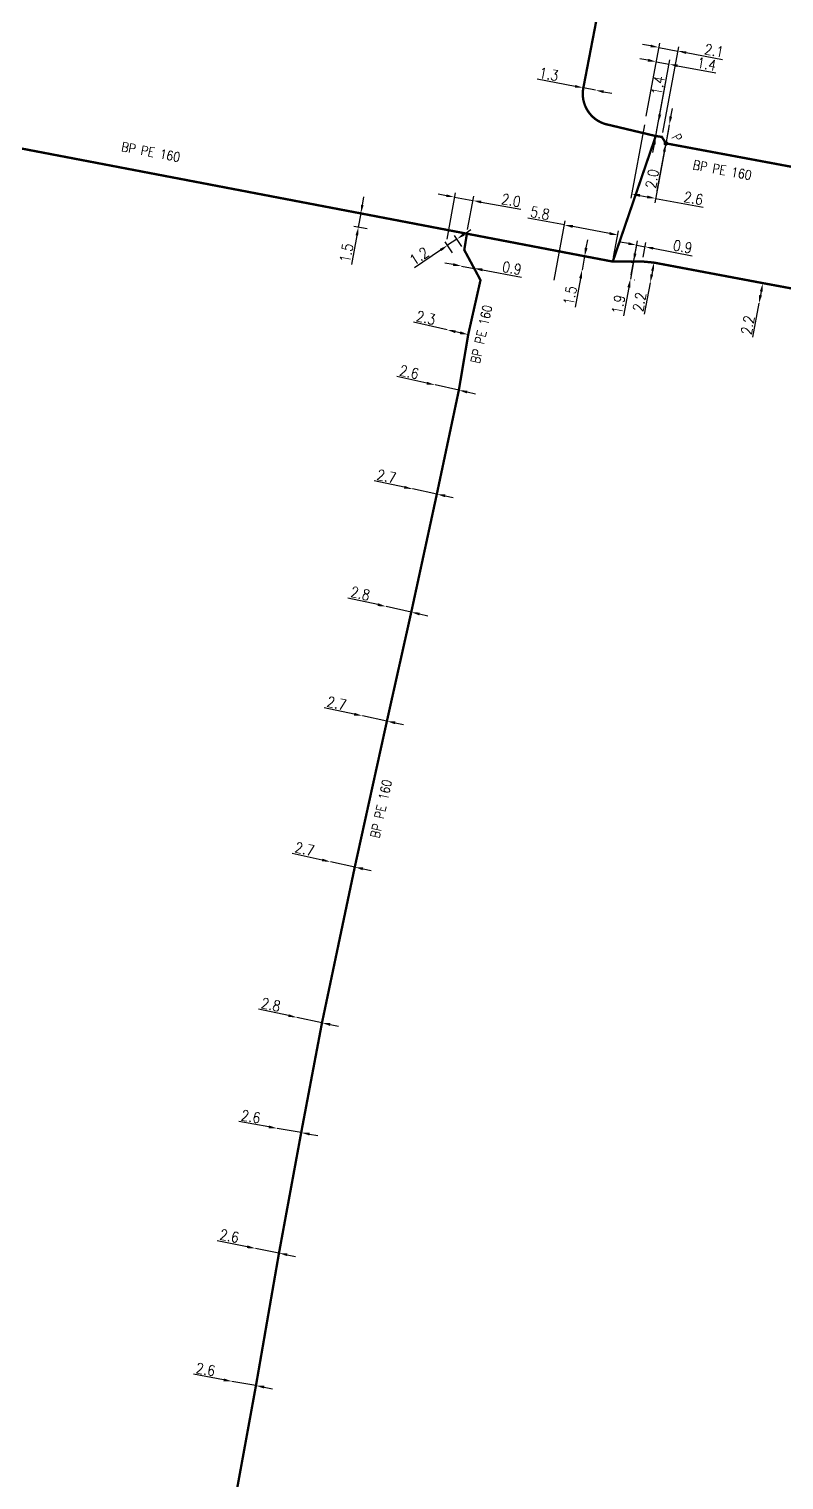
# Model space of a CAD drawing. Header units: millimetres. Extents: x 183997 to 185000, y 127999 to 129007.
# Drawn here: x 184171.6 to 184252.2, y 128411 to 128566 of the extents above; entities that cross this region are included whole.
import ezdxf
from ezdxf.enums import TextEntityAlignment as Align

# ---------------------------------------------------------------- set-up
doc = ezdxf.new("R2010")
doc.units = ezdxf.units.MM
doc.header["$PDMODE"] = 34
doc.linetypes.add('L_25_PE', pattern=[2000, 1000, 1000])
doc.layers.get('0').update_dxf_attribs({"linetype": 'CONTINUOUS'})
doc.layers.get('DEFPOINTS').update_dxf_attribs({"linetype": 'CONTINUOUS'})
doc.layers.add('L_150', color=1, linetype='CONTINUOUS')
doc.layers.add('L_300', color=7, linetype='CONTINUOUS')
doc.styles.add('G_ROMANS', font='ROMANS.SHX', dxfattribs={"width": 0.75})
doc.styles.get("Standard").update_dxf_attribs({"font": 'romans.shx', "width": 0.85})
doc.dimstyles.get("Standard").update_dxf_attribs({"dimtxt": 1.5, "dimasz": 1.2, "dimexe": 0.625, "dimexo": 0.625, "dimgap": 0.25, "dimtad": 1, "dimdec": 1, "dimzin": 0, "dimdsep": 46, "dimtxsty": 'Standard', "dimcen": -0.5, "dimadec": 0, "dimazin": 0, "dimtfac": 1, "dimtdec": 1, "dimtmove": 0, "dimatfit": 3, "dimfxl": 0, "dimtolj": 1, "dimtzin": 0, "dimarcsym": 0})

# ---------------------------------------------------------------- blocks, each defined once
blk = doc.blocks.new('L_300_12')
at = {"color": 0, "linetype": 'Continuous', "const_width": 0.248, "flags": 128}
blk.add_lwpolyline([(-0.13, 0, 1), (0.13, 0, 1)], format="xyb", close=True, dxfattribs=at)
at = {"color": 0, "linetype": 'Continuous', "style": 'G_ROMANS', "width": 0.75}
blk.add_text('P', height=1, dxfattribs=at).set_placement((0, 1.33), align=Align.MIDDLE)
at = {"color": 0, "linetype": 'Continuous', "width": 0.75, "flags": 3}
for tag, p in [('DEF_LEG', (0, -5)), ('DEF_COUP', (0, -7.5)), ('DEF_TYPE', (0, -10))]:
    blk.add_attdef(tag, text='', height=1.2, dxfattribs=at).set_placement(p, align=Align.MIDDLE)
blk = doc.blocks.new('*D853')
at = {"layer": 'DEFPOINTS', "color": 0, "linetype": 'Continuous', "transparency": 16777216}
for p in [(184195.81, 128435.72), (184195.81, 128435.72), (184198.31, 128435.22)]:
    blk.add_point(p, dxfattribs=at)
at = {"layer": 'L_150', "color": 0, "linetype": 'Continuous', "lineweight": -2, "transparency": 16777216}
for p, q in [((184194.92, 128435.89), (184191.71, 128436.54)), ((184198.31, 128435.22), (184195.81, 128435.72)), ((184199.19, 128435.04), (184200.07, 128434.87))]:
    blk.add_line(p, q, dxfattribs=at)
at = {"layer": 'L_150', "color": 0, "linetype": 'Continuous', "transparency": 16777216}
for points in [[(184194.95, 128436.04), (184194.9, 128435.75), (184195.81, 128435.72)], [(184199.22, 128435.19), (184199.16, 128434.9), (184198.31, 128435.22)]]:
    blk.add_solid(points, dxfattribs=at)
at = {"layer": 'L_150', "color": 0, "linetype": 'Continuous', "transparency": 16777216, "insert": (184193.02, 128437.04), "char_height": 1.125, "attachment_point": 5, "rotation": 348.7212}
blk.add_mtext('\\A1;2.6', dxfattribs=at)
blk = doc.blocks.new('*D854')
at = {"layer": 'DEFPOINTS', "color": 0, "linetype": 'Continuous', "transparency": 16777216}
for p in [(184198.12, 128448.54), (184198.12, 128448.54), (184200.68, 128448.09)]:
    blk.add_point(p, dxfattribs=at)
at = {"layer": 'L_150', "color": 0, "linetype": 'Continuous', "lineweight": -2, "transparency": 16777216}
for p, q in [((184197.24, 128448.7), (184194.01, 128449.26)), ((184200.68, 128448.09), (184198.12, 128448.54)), ((184201.57, 128447.94), (184202.46, 128447.78))]:
    blk.add_line(p, q, dxfattribs=at)
at = {"layer": 'L_150', "color": 0, "linetype": 'Continuous', "transparency": 16777216}
for points in [[(184197.26, 128448.85), (184197.21, 128448.55), (184198.12, 128448.54)], [(184201.6, 128448.09), (184201.54, 128447.79), (184200.68, 128448.09)]]:
    blk.add_solid(points, dxfattribs=at)
at = {"layer": 'L_150', "color": 0, "linetype": 'Continuous', "transparency": 16777216, "insert": (184195.31, 128449.8), "char_height": 1.125, "attachment_point": 5, "rotation": 350.0558}
blk.add_mtext('\\A1;2.6', dxfattribs=at)
blk = doc.blocks.new('*D1206')
at = {"layer": 'DEFPOINTS', "color": 0, "linetype": 'Continuous', "transparency": 16777216}
for p in [(184193.29, 128421.52), (184193.29, 128421.52), (184195.85, 128421.06)]:
    blk.add_point(p, dxfattribs=at)
at = {"layer": 'L_150', "color": 0, "linetype": 'Continuous', "lineweight": -2, "transparency": 16777216}
for p, q in [((184192.4, 128421.68), (184189.18, 128422.27)), ((184195.85, 128421.06), (184193.29, 128421.52)), ((184196.73, 128420.89), (184197.62, 128420.73))]:
    blk.add_line(p, q, dxfattribs=at)
at = {"layer": 'L_150', "color": 0, "linetype": 'Continuous', "transparency": 16777216}
for points in [[(184192.43, 128421.83), (184192.38, 128421.53), (184193.29, 128421.52)], [(184196.76, 128421.04), (184196.71, 128420.75), (184195.85, 128421.06)]]:
    blk.add_solid(points, dxfattribs=at)
at = {"layer": 'L_150', "color": 0, "linetype": 'Continuous', "transparency": 16777216, "insert": (184190.48, 128422.79), "char_height": 1.125, "attachment_point": 5, "rotation": 349.7144}
blk.add_mtext('\\A1;2.6', dxfattribs=at)
blk = doc.blocks.new('*D575')
at = {"layer": 'DEFPOINTS', "color": 0, "linetype": 'Continuous', "transparency": 16777216}
for p in [(184208.44, 128546.02), (184206.78, 128544.8), (184208.17, 128544.55)]:
    blk.add_point(p, dxfattribs=at)
at = {"layer": 'L_150', "color": 0, "linetype": 'Continuous', "lineweight": -2, "transparency": 16777216}
for p, q in [((184207.21, 128547.16), (184207.37, 128548.05)), ((184207.98, 128546.11), (184206.58, 128546.36)), ((184207.04, 128546.28), (184206.78, 128544.8)), ((184207.71, 128544.63), (184206.31, 128544.89)), ((184206.61, 128543.92), (184206.05, 128540.82))]:
    blk.add_line(p, q, dxfattribs=at)
at = {"layer": 'L_150', "color": 0, "linetype": 'Continuous', "transparency": 16777216}
for points in [[(184207.06, 128547.19), (184207.35, 128547.14), (184207.04, 128546.28)], [(184206.47, 128543.94), (184206.76, 128543.89), (184206.78, 128544.8)]]:
    blk.add_solid(points, dxfattribs=at)
at = {"layer": 'L_150', "color": 0, "linetype": 'Continuous', "transparency": 16777216, "insert": (184205.51, 128542.06), "char_height": 1.125, "attachment_point": 5, "rotation": 79.6698}
blk.add_mtext('\\A1;1.5', dxfattribs=at)
blk = doc.blocks.new('*D582')
at = {"layer": 'DEFPOINTS', "color": 0, "linetype": 'Continuous', "transparency": 16777216}
for p in [(184249.96, 128538.84), (184249.55, 128536.68), (184249.55, 128536.68)]:
    blk.add_point(p, dxfattribs=at)
at = {"layer": 'L_150', "color": 0, "linetype": 'Continuous', "lineweight": -2, "transparency": 16777216}
for p, q in [((184249.55, 128536.68), (184248.87, 128533.05)), ((184249.79, 128537.95), (184249.72, 128537.56))]:
    blk.add_line(p, q, dxfattribs=at)
at = {"layer": 'L_150', "color": 0, "linetype": 'Continuous', "transparency": 16777216}
for points in [[(184249.65, 128537.98), (184249.94, 128537.93), (184249.96, 128538.84)], [(184249.57, 128537.59), (184249.87, 128537.53), (184249.55, 128536.68)]]:
    blk.add_solid(points, dxfattribs=at)
at = {"layer": 'L_150', "color": 0, "linetype": 'Continuous', "transparency": 16777216, "insert": (184248.35, 128534.36), "char_height": 1.125, "attachment_point": 5, "rotation": 79.3444}
blk.add_mtext('\\A1;2.2', dxfattribs=at)
blk = doc.blocks.new('*D595')
at = {"layer": 'DEFPOINTS', "color": 0, "linetype": 'Continuous', "transparency": 16777216}
for p in [(184228.78, 128545.05), (184233.94, 128541.14), (184227.58, 128538.69)]:
    blk.add_point(p, dxfattribs=at)
at = {"layer": 'L_150', "color": 0, "linetype": 'Continuous', "lineweight": -2, "transparency": 16777216}
for p, q in [((184228.78, 128545.05), (184224.88, 128545.79)), ((184227.67, 128539.15), (184228.87, 128545.51)), ((184233.6, 128544.14), (184229.67, 128544.89)), ((184234.03, 128541.6), (184234.57, 128544.44))]:
    blk.add_line(p, q, dxfattribs=at)
at = {"layer": 'L_150', "color": 0, "linetype": 'Continuous', "transparency": 16777216}
for points in [[(184229.7, 128545.03), (184229.64, 128544.74), (184228.78, 128545.05)], [(184233.62, 128544.29), (184233.57, 128544), (184234.48, 128543.98)]]:
    blk.add_solid(points, dxfattribs=at)
at = {"layer": 'L_150', "color": 0, "linetype": 'Continuous', "transparency": 16777216, "insert": (184226.18, 128546.31), "char_height": 1.125, "attachment_point": 5, "rotation": 349.295}
blk.add_mtext('\\A1;5.8', dxfattribs=at)
blk = doc.blocks.new('*D597')
at = {"layer": 'DEFPOINTS', "color": 0, "linetype": 'Continuous', "transparency": 16777216}
for p in [(184238.34, 128541.03), (184237.93, 128538.86), (184237.93, 128538.86)]:
    blk.add_point(p, dxfattribs=at)
at = {"layer": 'L_150', "color": 0, "linetype": 'Continuous', "lineweight": -2, "transparency": 16777216}
for p, q in [((184238.18, 128540.14), (184238.1, 128539.75)), ((184237.93, 128538.86), (184237.3, 128535.53))]:
    blk.add_line(p, q, dxfattribs=at)
at = {"layer": 'L_150', "color": 0, "linetype": 'Continuous', "transparency": 16777216}
for points in [[(184237.95, 128539.78), (184238.25, 128539.72), (184237.93, 128538.86)], [(184238.03, 128540.17), (184238.32, 128540.11), (184238.34, 128541.03)]]:
    blk.add_solid(points, dxfattribs=at)
at = {"layer": 'L_150', "color": 0, "linetype": 'Continuous', "transparency": 16777216, "insert": (184236.79, 128536.84), "char_height": 1.125, "attachment_point": 5, "rotation": 79.2953}
blk.add_mtext('\\A1;2.2', dxfattribs=at)
blk = doc.blocks.new('*D598')
at = {"layer": 'DEFPOINTS', "color": 0, "linetype": 'Continuous', "transparency": 16777216}
for p in [(184239.97, 128555.74), (184239.61, 128553.77), (184239.61, 128553.77)]:
    blk.add_point(p, dxfattribs=at)
at = {"layer": 'L_300', "color": 0, "linetype": 'Continuous', "lineweight": -2, "transparency": 16777216}
for p, q in [((184240.14, 128556.62), (184240.3, 128557.51)), ((184239.97, 128555.74), (184239.61, 128553.77)), ((184239.44, 128552.89), (184238.66, 128548.68))]:
    blk.add_line(p, q, dxfattribs=at)
at = {"layer": 'L_300', "color": 0, "linetype": 'Continuous', "transparency": 16777216}
for points in [[(184239.99, 128556.65), (184240.28, 128556.6), (184239.97, 128555.74)], [(184239.29, 128552.91), (184239.59, 128552.86), (184239.61, 128553.77)]]:
    blk.add_solid(points, dxfattribs=at)
at = {"layer": 'L_300', "color": 0, "linetype": 'Continuous', "transparency": 16777216, "insert": (184238.14, 128549.99), "char_height": 1.125, "attachment_point": 5, "rotation": 79.4353}
blk.add_mtext('\\A1;2.0', dxfattribs=at)
blk = doc.blocks.new('*D600')
at = {"layer": 'DEFPOINTS', "color": 0, "linetype": 'Continuous', "transparency": 16777216}
for p in [(184237.42, 128556.21), (184239.97, 128555.74), (184235.95, 128548.37)]:
    blk.add_point(p, dxfattribs=at)
at = {"layer": 'L_300', "color": 0, "linetype": 'Continuous', "lineweight": -2, "transparency": 16777216}
for p, q in [((184237.33, 128555.75), (184235.87, 128547.91)), ((184239.89, 128555.28), (184238.42, 128547.43)), ((184236.84, 128548.2), (184237.62, 128548.06)), ((184238.51, 128547.89), (184243.6, 128546.94))]:
    blk.add_line(p, q, dxfattribs=at)
at = {"layer": 'L_300', "color": 0, "linetype": 'Continuous', "transparency": 16777216}
for points in [[(184236.87, 128548.35), (184236.81, 128548.05), (184235.95, 128548.37)], [(184237.65, 128548.2), (184237.6, 128547.91), (184238.51, 128547.89)]]:
    blk.add_solid(points, dxfattribs=at)
at = {"layer": 'L_300', "color": 0, "linetype": 'Continuous', "transparency": 16777216, "insert": (184242.56, 128547.9), "char_height": 1.125, "attachment_point": 5, "rotation": 349.4353}
blk.add_mtext('\\A1;2.6', dxfattribs=at)
blk = doc.blocks.new('*D601')
at = {"layer": 'DEFPOINTS', "color": 0, "linetype": 'Continuous', "transparency": 16777216}
for p in [(184236.17, 128541.13), (184235.81, 128539.26), (184235.82, 128539.26)]:
    blk.add_point(p, dxfattribs=at)
at = {"layer": 'L_150', "color": 0, "linetype": 'Continuous', "lineweight": -2, "transparency": 16777216}
for p, q in [((184236.34, 128542.02), (184236.5, 128542.9)), ((184236.17, 128541.13), (184235.82, 128539.26)), ((184236.63, 128541.04), (184236.63, 128541.04)), ((184235.65, 128538.38), (184235.08, 128535.34)), ((184236.27, 128539.18), (184236.28, 128539.18))]:
    blk.add_line(p, q, dxfattribs=at)
at = {"layer": 'L_150', "color": 0, "linetype": 'Continuous', "transparency": 16777216}
for points in [[(184236.19, 128542.04), (184236.48, 128541.99), (184236.17, 128541.13)], [(184235.5, 128538.41), (184235.8, 128538.35), (184235.82, 128539.26)]]:
    blk.add_solid(points, dxfattribs=at)
at = {"layer": 'L_150', "color": 0, "linetype": 'Continuous', "transparency": 16777216, "insert": (184234.54, 128536.56), "char_height": 1.125, "attachment_point": 5, "rotation": 79.2953}
blk.add_mtext('\\A1;1.9', dxfattribs=at)
blk = doc.blocks.new('*D602')
at = {"layer": 'DEFPOINTS', "color": 0, "linetype": 'Continuous', "transparency": 16777216}
for p in [(184219.02, 128547.66), (184216.17, 128543.09), (184218.37, 128544.12)]:
    blk.add_point(p, dxfattribs=at)
at = {"layer": 'L_150', "color": 0, "linetype": 'Continuous', "lineweight": -2, "transparency": 16777216}
for p, q in [((184216.18, 128548.18), (184215.29, 128548.34)), ((184216.25, 128543.55), (184217.15, 128548.48)), ((184217.06, 128548.02), (184219.02, 128547.66)), ((184218.45, 128544.58), (184219.1, 128548.12)), ((184219.9, 128547.5), (184224.12, 128546.73))]:
    blk.add_line(p, q, dxfattribs=at)
at = {"layer": 'L_150', "color": 0, "linetype": 'Continuous', "transparency": 16777216}
for points in [[(184216.21, 128548.32), (184216.15, 128548.03), (184217.06, 128548.02)], [(184219.93, 128547.65), (184219.87, 128547.35), (184219.02, 128547.66)]]:
    blk.add_solid(points, dxfattribs=at)
at = {"layer": 'L_150', "color": 0, "linetype": 'Continuous', "transparency": 16777216, "insert": (184223.09, 128547.68), "char_height": 1.125, "attachment_point": 5, "rotation": 349.6698}
blk.add_mtext('\\A1;2.0', dxfattribs=at)
blk = doc.blocks.new('*D603')
at = {"layer": 'DEFPOINTS', "color": 0, "linetype": 'Continuous', "transparency": 16777216}
for p in [(184216.27, 128533.85), (184216.27, 128533.85), (184218.51, 128533.34)]:
    blk.add_point(p, dxfattribs=at)
at = {"layer": 'L_150', "color": 0, "linetype": 'Continuous', "lineweight": -2, "transparency": 16777216}
for p, q in [((184216.27, 128533.85), (184212.67, 128534.66)), ((184217.64, 128533.54), (184217.15, 128533.65))]:
    blk.add_line(p, q, dxfattribs=at)
at = {"layer": 'L_150', "color": 0, "linetype": 'Continuous', "transparency": 16777216}
for points in [[(184217.18, 128533.8), (184217.11, 128533.5), (184216.27, 128533.85)], [(184217.67, 128533.69), (184217.6, 128533.39), (184218.51, 128533.34)]]:
    blk.add_solid(points, dxfattribs=at)
at = {"layer": 'L_150', "color": 0, "linetype": 'Continuous', "transparency": 16777216, "insert": (184214, 128535.13), "char_height": 1.125, "attachment_point": 5, "rotation": 347.3115}
blk.add_mtext('\\A1;2.3', dxfattribs=at)
blk = doc.blocks.new('*D604')
at = {"layer": 'DEFPOINTS', "color": 0, "linetype": 'Continuous', "transparency": 16777216}
for p in [(184236.5, 128542.89), (184237.09, 128541.15), (184235.82, 128539.26)]:
    blk.add_point(p, dxfattribs=at)
at = {"layer": 'L_150', "color": 0, "linetype": 'Continuous', "lineweight": -2, "transparency": 16777216}
for p, q in [((184235.62, 128543.06), (184234.73, 128543.22)), ((184235.9, 128539.72), (184236.59, 128543.35)), ((184236.5, 128542.89), (184237.39, 128542.72)), ((184237.18, 128541.61), (184237.47, 128543.18)), ((184238.27, 128542.56), (184242.42, 128541.77))]:
    blk.add_line(p, q, dxfattribs=at)
at = {"layer": 'L_150', "color": 0, "linetype": 'Continuous', "transparency": 16777216}
for points in [[(184235.64, 128543.2), (184235.59, 128542.91), (184236.5, 128542.89)], [(184238.3, 128542.7), (184238.24, 128542.41), (184237.39, 128542.72)]]:
    blk.add_solid(points, dxfattribs=at)
at = {"layer": 'L_150', "color": 0, "linetype": 'Continuous', "transparency": 16777216, "insert": (184241.41, 128542.73), "char_height": 1.125, "attachment_point": 5, "rotation": 349.3283}
blk.add_mtext('\\A1;0.9', dxfattribs=at)
blk = doc.blocks.new('*D605')
at = {"layer": 'DEFPOINTS', "color": 0, "linetype": 'Continuous', "transparency": 16777216}
for p in [(184238.79, 128555.96), (184238.53, 128554.55), (184238.53, 128554.55)]:
    blk.add_point(p, dxfattribs=at)
at = {"layer": 'L_150', "color": 0, "linetype": 'Continuous', "lineweight": -2, "transparency": 16777216}
for p, q in [((184238.96, 128556.84), (184239.72, 128560.94)), ((184238.53, 128554.55), (184238.79, 128555.96)), ((184238.37, 128553.67), (184238.2, 128552.78))]:
    blk.add_line(p, q, dxfattribs=at)
at = {"layer": 'L_150', "color": 0, "linetype": 'Continuous', "transparency": 16777216}
for points in [[(184238.81, 128556.87), (184239.11, 128556.82), (184238.79, 128555.96)], [(184238.22, 128553.7), (184238.51, 128553.64), (184238.53, 128554.55)]]:
    blk.add_solid(points, dxfattribs=at)
at = {"layer": 'L_150', "color": 0, "linetype": 'Continuous', "transparency": 16777216, "insert": (184238.78, 128559.95), "char_height": 1.125, "attachment_point": 5, "rotation": 79.4353}
blk.add_mtext('\\A1;1.4', dxfattribs=at)
blk = doc.blocks.new('*D606')
at = {"layer": 'DEFPOINTS', "color": 0, "linetype": 'Continuous', "transparency": 16777216}
for p in [(184217.8, 128540.66), (184219.15, 128540.41), (184219.15, 128540.41)]:
    blk.add_point(p, dxfattribs=at)
at = {"layer": 'L_150', "color": 0, "linetype": 'Continuous', "lineweight": -2, "transparency": 16777216}
for p, q in [((184216.92, 128540.82), (184216.03, 128540.98)), ((184217.8, 128540.66), (184219.15, 128540.41)), ((184220.04, 128540.25), (184224.19, 128539.49))]:
    blk.add_line(p, q, dxfattribs=at)
at = {"layer": 'L_150', "color": 0, "linetype": 'Continuous', "transparency": 16777216}
for points in [[(184216.94, 128540.97), (184216.89, 128540.67), (184217.8, 128540.66)], [(184220.06, 128540.4), (184220.01, 128540.1), (184219.15, 128540.41)]]:
    blk.add_solid(points, dxfattribs=at)
at = {"layer": 'L_150', "color": 0, "linetype": 'Continuous', "transparency": 16777216, "insert": (184223.18, 128540.44), "char_height": 1.125, "attachment_point": 5, "rotation": 349.6698}
blk.add_mtext('\\A1;0.9', dxfattribs=at)
blk = doc.blocks.new('*D610')
at = {"layer": 'DEFPOINTS', "color": 0, "linetype": 'Continuous', "transparency": 16777216}
for p in [(184216.31, 128542.88), (184217.1, 128541.71), (184218.09, 128542.38)]:
    blk.add_point(p, dxfattribs=at)
at = {"layer": 'L_150', "color": 0, "linetype": 'Continuous', "lineweight": -2, "transparency": 16777216}
for p, q in [((184218.05, 128544.05), (184218.8, 128544.55)), ((184216.84, 128542.09), (184216.05, 128543.26)), ((184217.31, 128543.55), (184216.31, 128542.88)), ((184217.83, 128542.76), (184217.04, 128543.93)), ((184215.56, 128542.37), (184212.76, 128540.48))]:
    blk.add_line(p, q, dxfattribs=at)
at = {"layer": 'L_150', "color": 0, "linetype": 'Continuous', "transparency": 16777216}
for points in [[(184215.48, 128542.5), (184215.65, 128542.25), (184216.31, 128542.88)], [(184217.97, 128544.17), (184218.14, 128543.92), (184217.31, 128543.55)]]:
    blk.add_solid(points, dxfattribs=at)
at = {"layer": 'L_150', "color": 0, "linetype": 'Continuous', "transparency": 16777216, "insert": (184213.27, 128541.73), "char_height": 1.125, "attachment_point": 5, "rotation": 33.9411}
blk.add_mtext('\\A1;1.2', dxfattribs=at)
blk = doc.blocks.new('*D617')
at = {"layer": 'DEFPOINTS', "color": 0, "linetype": 'Continuous', "transparency": 16777216}
for p in [(184200.22, 128460.4), (184200.22, 128460.4), (184202.9, 128459.82)]:
    blk.add_point(p, dxfattribs=at)
at = {"layer": 'L_150', "color": 0, "linetype": 'Continuous', "lineweight": -2, "transparency": 16777216}
for p, q in [((184199.34, 128460.59), (184196.13, 128461.27)), ((184202.9, 128459.82), (184200.22, 128460.4)), ((184203.78, 128459.64), (184204.66, 128459.45))]:
    blk.add_line(p, q, dxfattribs=at)
at = {"layer": 'L_150', "color": 0, "linetype": 'Continuous', "transparency": 16777216}
for points in [[(184199.37, 128460.73), (184199.3, 128460.44), (184200.22, 128460.4)], [(184203.82, 128459.78), (184203.75, 128459.49), (184202.9, 128459.82)]]:
    blk.add_solid(points, dxfattribs=at)
at = {"layer": 'L_150', "color": 0, "linetype": 'Continuous', "transparency": 16777216, "insert": (184197.45, 128461.76), "char_height": 1.125, "attachment_point": 5, "rotation": 347.9347}
blk.add_mtext('\\A1;2.8', dxfattribs=at)
blk = doc.blocks.new('*D621')
at = {"layer": 'DEFPOINTS', "color": 0, "linetype": 'Continuous', "transparency": 16777216}
for p in [(184230.94, 128541.71), (184230.66, 128540.24), (184230.66, 128540.24)]:
    blk.add_point(p, dxfattribs=at)
at = {"layer": 'L_150', "color": 0, "linetype": 'Continuous', "lineweight": -2, "transparency": 16777216}
for p, q in [((184231.11, 128542.6), (184231.27, 128543.48)), ((184230.94, 128541.71), (184230.66, 128540.24)), ((184230.49, 128539.35), (184229.91, 128536.27))]:
    blk.add_line(p, q, dxfattribs=at)
at = {"layer": 'L_150', "color": 0, "linetype": 'Continuous', "transparency": 16777216}
for points in [[(184230.96, 128542.62), (184231.25, 128542.57), (184230.94, 128541.71)], [(184230.35, 128539.38), (184230.64, 128539.33), (184230.66, 128540.24)]]:
    blk.add_solid(points, dxfattribs=at)
at = {"layer": 'L_150', "color": 0, "linetype": 'Continuous', "transparency": 16777216, "insert": (184229.38, 128537.51), "char_height": 1.125, "attachment_point": 5, "rotation": 79.295}
blk.add_mtext('\\A1;1.5', dxfattribs=at)
blk = doc.blocks.new('*D625')
at = {"layer": 'DEFPOINTS', "color": 0, "linetype": 'Continuous', "transparency": 16777216}
for p in [(184207.23, 128492.61), (184207.23, 128492.61), (184209.83, 128492.05)]:
    blk.add_point(p, dxfattribs=at)
at = {"layer": 'L_150', "color": 0, "linetype": 'Continuous', "lineweight": -2, "transparency": 16777216}
for p, q in [((184206.35, 128492.79), (184203.15, 128493.48)), ((184209.83, 128492.05), (184207.23, 128492.61)), ((184210.71, 128491.87), (184211.59, 128491.68))]:
    blk.add_line(p, q, dxfattribs=at)
at = {"layer": 'L_150', "color": 0, "linetype": 'Continuous', "transparency": 16777216}
for points in [[(184206.38, 128492.94), (184206.32, 128492.65), (184207.23, 128492.61)], [(184210.74, 128492.01), (184210.67, 128491.72), (184209.83, 128492.05)]]:
    blk.add_solid(points, dxfattribs=at)
at = {"layer": 'L_150', "color": 0, "linetype": 'Continuous', "transparency": 16777216, "insert": (184204.47, 128493.96), "char_height": 1.125, "attachment_point": 5, "rotation": 347.9742}
blk.add_mtext('\\A1;2.7', dxfattribs=at)
blk = doc.blocks.new('*D626')
at = {"layer": 'DEFPOINTS', "color": 0, "linetype": 'Continuous', "transparency": 16777216}
for p in [(184209.75, 128504.29), (184209.75, 128504.29), (184212.43, 128503.69)]:
    blk.add_point(p, dxfattribs=at)
at = {"layer": 'L_150', "color": 0, "linetype": 'Continuous', "lineweight": -2, "transparency": 16777216}
for p, q in [((184208.87, 128504.49), (184205.67, 128505.2)), ((184212.43, 128503.69), (184209.75, 128504.29)), ((184213.31, 128503.5), (184214.19, 128503.3))]:
    blk.add_line(p, q, dxfattribs=at)
at = {"layer": 'L_150', "color": 0, "linetype": 'Continuous', "transparency": 16777216}
for points in [[(184208.9, 128504.64), (184208.84, 128504.34), (184209.75, 128504.29)], [(184213.35, 128503.64), (184213.28, 128503.35), (184212.43, 128503.69)]]:
    blk.add_solid(points, dxfattribs=at)
at = {"layer": 'L_150', "color": 0, "linetype": 'Continuous', "transparency": 16777216, "insert": (184207, 128505.68), "char_height": 1.125, "attachment_point": 5, "rotation": 347.4138}
blk.add_mtext('\\A1;2.8', dxfattribs=at)
blk = doc.blocks.new('*D627')
at = {"layer": 'DEFPOINTS', "color": 0, "linetype": 'Continuous', "transparency": 16777216}
for p in [(184214.97, 128527.96), (184214.97, 128527.96), (184217.51, 128527.4)]:
    blk.add_point(p, dxfattribs=at)
at = {"layer": 'L_150', "color": 0, "linetype": 'Continuous', "lineweight": -2, "transparency": 16777216}
for p, q in [((184214.09, 128528.15), (184210.89, 128528.86)), ((184217.51, 128527.4), (184214.97, 128527.96)), ((184218.39, 128527.21), (184219.27, 128527.01))]:
    blk.add_line(p, q, dxfattribs=at)
at = {"layer": 'L_150', "color": 0, "linetype": 'Continuous', "transparency": 16777216}
for points in [[(184214.13, 128528.3), (184214.06, 128528.01), (184214.97, 128527.96)], [(184218.42, 128527.35), (184218.36, 128527.06), (184217.51, 128527.4)]]:
    blk.add_solid(points, dxfattribs=at)
at = {"layer": 'L_150', "color": 0, "linetype": 'Continuous', "transparency": 16777216, "insert": (184212.21, 128529.33), "char_height": 1.125, "attachment_point": 5, "rotation": 347.5812}
blk.add_mtext('\\A1;2.6', dxfattribs=at)
blk = doc.blocks.new('*D628')
at = {"layer": 'DEFPOINTS', "color": 0, "linetype": 'Continuous', "transparency": 16777216}
for p in [(184212.57, 128516.85), (184212.57, 128516.85), (184215.16, 128516.3)]:
    blk.add_point(p, dxfattribs=at)
at = {"layer": 'L_150', "color": 0, "linetype": 'Continuous', "lineweight": -2, "transparency": 16777216}
for p, q in [((184211.69, 128517.03), (184208.48, 128517.71)), ((184215.16, 128516.3), (184212.57, 128516.85)), ((184216.04, 128516.11), (184216.92, 128515.93))]:
    blk.add_line(p, q, dxfattribs=at)
at = {"layer": 'L_150', "color": 0, "linetype": 'Continuous', "transparency": 16777216}
for points in [[(184211.72, 128517.18), (184211.66, 128516.88), (184212.57, 128516.85)], [(184216.07, 128516.26), (184216.01, 128515.97), (184215.16, 128516.3)]]:
    blk.add_solid(points, dxfattribs=at)
at = {"layer": 'L_150', "color": 0, "linetype": 'Continuous', "transparency": 16777216, "insert": (184209.8, 128518.2), "char_height": 1.125, "attachment_point": 5, "rotation": 348.0856}
blk.add_mtext('\\A1;2.7', dxfattribs=at)
blk = doc.blocks.new('*D629')
at = {"layer": 'DEFPOINTS', "color": 0, "linetype": 'Continuous', "transparency": 16777216}
for p in [(184203.81, 128477.02), (184203.81, 128477.02), (184206.4, 128476.46)]:
    blk.add_point(p, dxfattribs=at)
at = {"layer": 'L_150', "color": 0, "linetype": 'Continuous', "lineweight": -2, "transparency": 16777216}
for p, q in [((184202.93, 128477.21), (184199.72, 128477.91)), ((184206.4, 128476.46), (184203.81, 128477.02)), ((184207.28, 128476.27), (184208.16, 128476.08))]:
    blk.add_line(p, q, dxfattribs=at)
at = {"layer": 'L_150', "color": 0, "linetype": 'Continuous', "transparency": 16777216}
for points in [[(184202.96, 128477.36), (184202.9, 128477.07), (184203.81, 128477.02)], [(184207.31, 128476.41), (184207.24, 128476.12), (184206.4, 128476.46)]]:
    blk.add_solid(points, dxfattribs=at)
at = {"layer": 'L_150', "color": 0, "linetype": 'Continuous', "transparency": 16777216, "insert": (184201.05, 128478.39), "char_height": 1.125, "attachment_point": 5, "rotation": 347.7188}
blk.add_mtext('\\A1;2.7', dxfattribs=at)
blk = doc.blocks.new('*D660')
at = {"layer": 'DEFPOINTS', "color": 0, "linetype": 'Continuous', "transparency": 16777216}
for p in [(184230.8, 128559.7), (184232.08, 128559.45), (184232.08, 128559.45)]:
    blk.add_point(p, dxfattribs=at)
at = {"layer": 'L_150', "color": 0, "linetype": 'Continuous', "lineweight": -2, "transparency": 16777216}
for p, q in [((184229.92, 128559.86), (184225.87, 128560.63)), ((184232.08, 128559.45), (184230.8, 128559.7)), ((184232.96, 128559.29), (184233.85, 128559.12))]:
    blk.add_line(p, q, dxfattribs=at)
at = {"layer": 'L_150', "color": 0, "linetype": 'Continuous', "transparency": 16777216}
for points in [[(184229.95, 128560.01), (184229.89, 128559.72), (184230.8, 128559.7)], [(184232.99, 128559.43), (184232.94, 128559.14), (184232.08, 128559.45)]]:
    blk.add_solid(points, dxfattribs=at)
at = {"layer": 'L_150', "color": 0, "linetype": 'Continuous', "transparency": 16777216, "insert": (184227.12, 128561.16), "char_height": 1.125, "attachment_point": 5, "rotation": 349.2733}
blk.add_mtext('\\A1;1.3', dxfattribs=at)
blk = doc.blocks.new('*D663')
at = {"layer": 'DEFPOINTS', "color": 0, "linetype": 'Continuous', "transparency": 16777216}
for p in [(184238.87, 128564.01), (184237.42, 128556.21), (184239.18, 128554.46)]:
    blk.add_point(p, dxfattribs=at)
at = {"layer": 'L_150', "color": 0, "linetype": 'Continuous', "lineweight": -2, "transparency": 16777216}
for p, q in [((184237.5, 128556.68), (184238.96, 128564.47)), ((184237.98, 128564.17), (184237.1, 128564.34)), ((184238.87, 128564.01), (184240.89, 128563.63)), ((184239.27, 128554.92), (184240.98, 128564.09)), ((184241.78, 128563.46), (184245.67, 128562.74))]:
    blk.add_line(p, q, dxfattribs=at)
at = {"layer": 'L_150', "color": 0, "linetype": 'Continuous', "transparency": 16777216}
for points in [[(184238.01, 128564.32), (184237.96, 128564.02), (184238.87, 128564.01)], [(184241.81, 128563.61), (184241.75, 128563.32), (184240.89, 128563.63)]]:
    blk.add_solid(points, dxfattribs=at)
at = {"layer": 'L_150', "color": 0, "linetype": 'Continuous', "transparency": 16777216, "insert": (184244.77, 128563.67), "char_height": 1.125, "attachment_point": 5, "rotation": 349.4353}
blk.add_mtext('\\A1;2.1', dxfattribs=at)
blk = doc.blocks.new('*D665')
at = {"layer": 'DEFPOINTS', "color": 0, "linetype": 'Continuous', "transparency": 16777216}
for p in [(184238.59, 128562.48), (184237.42, 128556.21), (184238.53, 128554.55)]:
    blk.add_point(p, dxfattribs=at)
at = {"layer": 'L_150', "color": 0, "linetype": 'Continuous', "lineweight": -2, "transparency": 16777216}
for p, q in [((184237.7, 128562.65), (184236.82, 128562.81)), ((184237.5, 128556.68), (184238.67, 128562.95)), ((184238.59, 128562.48), (184239.96, 128562.23)), ((184238.62, 128555.01), (184240.05, 128562.69)), ((184240.85, 128562.06), (184244.95, 128561.3))]:
    blk.add_line(p, q, dxfattribs=at)
at = {"layer": 'L_150', "color": 0, "linetype": 'Continuous', "transparency": 16777216}
for points in [[(184237.73, 128562.8), (184237.67, 128562.5), (184238.59, 128562.48)], [(184240.87, 128562.21), (184240.82, 128561.92), (184239.96, 128562.23)]]:
    blk.add_solid(points, dxfattribs=at)
at = {"layer": 'L_150', "color": 0, "linetype": 'Continuous', "transparency": 16777216, "insert": (184243.96, 128562.25), "char_height": 1.125, "attachment_point": 5, "rotation": 349.4353}
blk.add_mtext('\\A1;1.4', dxfattribs=at)

msp = doc.modelspace()

# ---------------------------------------------------------------- linework, layer by layer
at = {"layer": 'L_150', "linetype": 'L_25_PE', "const_width": 0.25, "flags": 128}
msp.add_lwpolyline([(184114.75, 128313.71), (184117.59, 128315.57), (184131.39, 128324.44), (184146.26, 128333.2), (184171.83, 128350.23), (184185.09, 128359.12), (184206.34, 128373.37), (184206.34, 128373.37), (184213.54, 128378.26), (184226.32, 128386.8), (184238.43, 128394.55), (184250.01, 128402.37), (184261.63, 128410.36), (184281.83, 128423.63), (184293.97, 128431.55), (184310.83, 128442.79), (184322.84, 128450.52), (184346.06, 128466.06), (184353.92, 128471.25), (184365.54, 128479.31), (184371.38, 128483.2), (184380.97, 128489.05), (184389.91, 128494.95), (184392.2, 128507.76), (184392.2, 128507.76), (184390.46, 128510.05), (184389.61, 128511.16), (184388.2, 128511.61), (184387.43, 128511.9), (184380.49, 128514.02), (184383.02, 128527.46), (184384.36, 128528.12), (184386.15, 128527.88), (184390.08, 128527.13, 0.187336), (184393.71, 128527.63), (184394.41, 128528.9), (184395.66, 128535.78), (184395.93, 128542.83), (184395.89, 128543.55), (184393.84, 128547.68), (184391.99, 128549.26), (184371.67, 128584.02), (184360.61, 128602.97), (184353.65, 128615.4), (184331.75, 128652.23), (184330.34, 128654.34), (184328.73, 128655.26), (184326.71, 128654.98), (184321.56, 128651.55), (184321.56, 128651.55), (184270.44, 128616.94), (184242.38, 128598.04), (184241.72, 128597.59), (184238.53, 128595.35), (184237.76, 128594.64), (184237.27, 128593.38), (184236.75, 128590.58), (184230.8, 128559.7, 0.420912), (184233.54, 128555.74), (184238.53, 128554.55), (184239.18, 128554.46), (184239.61, 128553.77), (184253, 128551.27), (184266.94, 128548.52), (184280.61, 128546.04), (184294.5, 128543.4), (184308.39, 128540.89), (184323.05, 128538.22), (184338.02, 128535.34), (184356.8, 128531.79), (184380.63, 128527.61), (184382.95, 128527.1)], format="xyb", dxfattribs=at)
for points in [[(184380.58, 128514.48), (184379.5, 128514.67), (184378.95, 128514.47), (184378.66, 128514.52), (184378.33, 128514.58), (184332.4, 128523.39), (184318.59, 128525.98), (184305.19, 128528.42), (184298.05, 128529.83), (184280.48, 128533.01), (184268.68, 128535.36), (184249.96, 128538.84), (184238.34, 128541.03), (184237.09, 128541.15), (184236.17, 128541.13), (184233.94, 128541.14), (184230.94, 128541.71), (184208.44, 128546.02), (184166.42, 128554.06), (184164.12, 128554.45), (184162.91, 128555.61), (184160.62, 128555.9), (184160.22, 128555.95), (184152.47, 128556.95), (184145.34, 128556.94), (184144.01, 128556.94), (184138.8, 128556.16), (184129.01, 128554.61), (184103.25, 128550.14), (184072.39, 128545.03), (184070.12, 128544.66), (184067.72, 128544.46), (184055.88, 128542.21), (184007.38, 128533.99), (184000, 128532.7)], [(184233.94, 128541.14), (184238.53, 128554.55)], [(184185.09, 128359.12), (184184.72, 128359.67), (184185.05, 128361.47), (184184.91, 128362.1), (184185.29, 128364.18), (184185.29, 128364.18), (184185.29, 128364.18), (184188.8, 128382.95), (184190.07, 128389.3), (184192.17, 128400.93), (184195.85, 128421.06), (184198.31, 128435.22), (184200.68, 128448.09), (184202.9, 128459.82), (184206.4, 128476.46), (184209.83, 128492.05), (184212.43, 128503.69), (184215.16, 128516.3), (184217.51, 128527.4), (184218.51, 128533.34), (184218.51, 128533.34), (184219.82, 128539.16), (184219.15, 128540.41), (184218.09, 128542.38), (184218.09, 128542.38), (184218.37, 128544.12)]]:
    msp.add_lwpolyline(points, dxfattribs=at)

# ---------------------------------------------------------------- block references
at = {"layer": 'L_300', "rotation": 297.4245228253643}
msp.add_blockref('L_300_12', (184239.61, 128553.77), dxfattribs=at)

# ---------------------------------------------------------------- texts
at = {"layer": 'L_150', "linetype": 'Continuous', "width": 0.85}
for rotation, p in [(349.3479, (184184.63, 128552.85)), (349.3479, (184245.64, 128550.92)), (77.6259, (184219.91, 128533.38)), (77.601, (184209.2, 128482.68))]:
    msp.add_text('BP PE 160', height=1, rotation=rotation, dxfattribs=at).set_placement(p, align=Align.MIDDLE)

# ---------------------------------------------------------------- dimensions: what is measured, and where the dimension line sits
at = {"layer": 'L_150', "linetype": 'Continuous'}
for base, p1, p2, angle, override, picture, middle, dimtype in [((184238.87, 128564.01), (184239.18, 128554.46), (184237.42, 128556.21), 349.4353, {"dimscale": 0.75}, '*D663', (184244.63, 128562.93), 160), ((184238.59, 128562.48), (184238.53, 128554.55), (184237.42, 128556.21), 349.4353, {"dimscale": 0.75}, '*D665', (184243.82, 128561.51), 160), ((184232.08, 128559.45), (184230.8, 128559.7), (184232.08, 128559.45), 349.2733, {"dimscale": 0.75}, '*D660', (184226.98, 128560.42), 161), ((184238.53, 128554.55), (184238.79, 128555.96), (184238.53, 128554.55), 79.4353, {"dimscale": 0.75}, '*D605', (184239.51, 128559.82), 160), ((184206.78, 128544.8), (184208.44, 128546.02), (184208.17, 128544.55), 259.6698, {"dimscale": 0.75}, '*D575', (184206.25, 128541.93), 161), ((184219.02, 128547.66), (184216.17, 128543.09), (184218.37, 128544.12), 169.6698, {"dimscale": 0.75}, '*D602', (184222.95, 128546.94), 160), ((184228.78, 128545.05), (184233.94, 128541.14), (184227.58, 128538.69), 349.295, {"dimscale": 0.75}, '*D595', (184226.05, 128545.57), 160), ((184216.31, 128542.88), (184218.09, 128542.38), (184217.1, 128541.71), 33.9411, {"dimscale": 0.75}, '*D610', (184213.69, 128541.11), 160), ((184230.66, 128540.24), (184230.94, 128541.71), (184230.66, 128540.24), 79.295, {"dimscale": 0.75}, '*D621', (184230.12, 128537.37), 160), ((184235.82, 128539.26), (184236.17, 128541.13), (184235.81, 128539.26), 79.2953, {"dimscale": 0.75}, '*D601', (184235.28, 128536.42), 160), ((184236.5, 128542.89), (184237.09, 128541.15), (184235.82, 128539.26), 349.3283, {"dimscale": 0.75}, '*D604', (184241.27, 128541.99), 160), ((184237.93, 128538.86), (184238.34, 128541.03), (184237.93, 128538.86), 79.2953, {"dimscale": 0.75}, '*D597', (184237.52, 128536.7), 160), ((184249.55, 128536.68), (184249.96, 128538.84), (184249.55, 128536.68), 259.3444, {"dimscale": 0.75}, '*D582', (184249.09, 128534.22), 161), ((184216.27, 128533.85), (184218.51, 128533.34), (184216.27, 128533.85), 347.3115, {"dimscale": 0.75}, '*D603', (184213.83, 128534.4), 160), ((184214.97, 128527.96), (184217.51, 128527.4), (184214.97, 128527.96), 347.5812, {"dimscale": 0.75, "dimatfit": 0}, '*D627', (184212.05, 128528.6), 160), ((184212.57, 128516.85), (184215.16, 128516.3), (184212.57, 128516.85), 348.0856, {"dimscale": 0.75, "dimatfit": 0}, '*D628', (184209.64, 128517.46), 160), ((184209.7503, 128504.2932), (184212.4342, 128503.694), (184209.7503, 128504.2932), 347.4138, {"dimscale": 0.75, "dimatfit": 0}, '*D626', (184206.8328, 128504.9446), 160), ((184207.2335, 128492.6064), (184209.8253, 128492.0543), (184207.2335, 128492.6064), 347.9742, {"dimscale": 0.75, "dimatfit": 0}, '*D625', (184204.3098, 128493.2292), 160), ((184203.8074, 128477.0226), (184206.3968, 128476.4589), (184203.8074, 128477.0226), 347.7188, {"dimscale": 0.75, "dimatfit": 0}, '*D629', (184200.8865, 128477.6585), 160), ((184200.2155, 128460.399), (184202.9048, 128459.8242), (184200.2155, 128460.399), 347.9347, {"dimscale": 0.75, "dimatfit": 0}, '*D617', (184197.2922, 128461.0238), 160), ((184198.12, 128448.54), (184200.68, 128448.09), (184198.12, 128448.54), 350.0558, {"dimscale": 0.75, "dimatfit": 0}, '*D854', (184195.18, 128449.06), 160), ((184195.81, 128435.72), (184198.31, 128435.22), (184195.81, 128435.72), 348.7212, {"dimscale": 0.75, "dimatfit": 0}, '*D853', (184192.88, 128436.3), 160), ((184193.29, 128421.52), (184195.85, 128421.06), (184193.29, 128421.52), 349.7144, {"dimscale": 0.75, "dimatfit": 0}, '*D1206', (184190.35, 128422.05), 160)]:
    dim = msp.add_linear_dim(base=base, p1=p1, p2=p2, angle=angle, dimstyle='Standard', override=override, dxfattribs=at)
    dim.commit()
    dim.dimension.update_dxf_attribs({"geometry": picture, "text_midpoint": middle, "dimtype": dimtype})
dim = msp.add_linear_dim(base=(184219.15, 128540.41), p1=(184217.8, 128540.66), p2=(184219.15, 128540.41), angle=169.6698, text='0.9', dimstyle='Standard', override={"dimscale": 0.75}, dxfattribs=at)
dim.commit()
dim.dimension.update_dxf_attribs({"geometry": '*D606', "text_midpoint": (184223.04, 128539.7), "dimtype": 160})
at = {"layer": 'L_300', "linetype": 'Continuous'}
for base, p2, angle, picture, middle in [((184239.61, 128553.77), (184239.61, 128553.77), 79.4353, '*D598', (184238.88, 128549.85)), ((184235.95, 128548.37), (184237.42, 128556.21), 349.4353, '*D600', (184242.43, 128547.16))]:
    dim = msp.add_linear_dim(base=base, p1=(184239.97, 128555.74), p2=p2, angle=angle, dimstyle='Standard', override={"dimscale": 0.75}, dxfattribs=at)
    dim.commit()
    dim.dimension.update_dxf_attribs({"geometry": picture, "text_midpoint": middle, "dimtype": 160})

doc.saveas('drawing.dxf')
